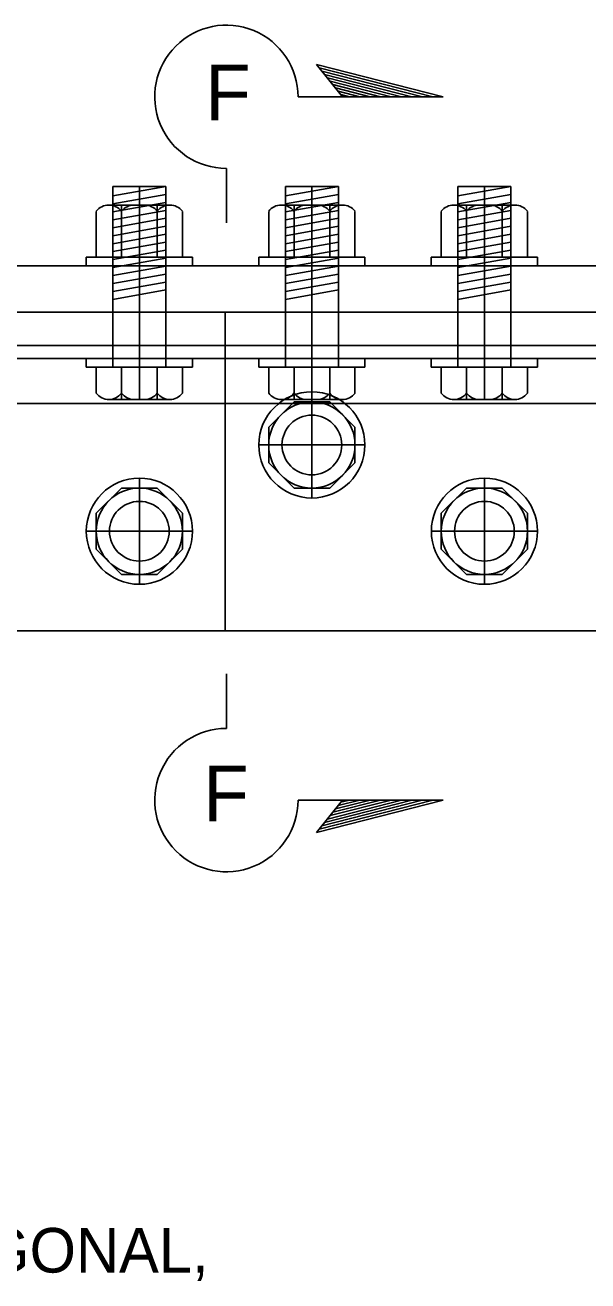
# Model space of a CAD drawing. Extents: x -893 to 867, y -474 to 712.
# Drawn here: x -481.5 to -393.1, y 156.4 to 353.6 of the extents above; entities that cross this region are included whole.
import ezdxf

# ---------------------------------------------------------------- set-up
doc = ezdxf.new("R2010")
doc.units = 0
for name, color, linetype in [('pp_PRESENTATION', 7, 'Continuous'), ('str_Center-Line-A', 7, 'Continuous'), ('str_Misc-Steel-A', 7, 'Continuous'), ('str_Misc-Steel-B', 7, 'Continuous'), ('str_Misc-Steel-D', 7, 'Continuous'), ('str_Misc-Steel-F', 7, 'Continuous'), ('tcd_SIGN-OVERHEAD-anno', 7, 'Continuous')]:
    doc.layers.add(name, color=color, linetype=linetype)

msp = doc.modelspace()

# ---------------------------------------------------------------- linework, layer by layer
at = {"layer": 'pp_PRESENTATION'}
for p, q in [((-415.85, 342.3), (-435.75, 347.37)), ((-431.64, 342.3), (-435.75, 347.37)), ((-417.49, 342.3), (-435.32, 346.85)), ((-419.12, 342.3), (-434.9, 346.32)), ((-420.76, 342.3), (-434.47, 345.8)), ((-422.4, 342.3), (-434.04, 345.27)), ((-424.03, 342.3), (-433.62, 344.75)), ((-425.67, 342.3), (-433.19, 344.22)), ((-427.31, 342.3), (-432.77, 343.69)), ((-428.94, 342.3), (-432.34, 343.17)), ((-438.64, 342.4), (-438.64, 342.4)), ((-438.64, 342.3), (-415.85, 342.3)), ((-430.58, 342.3), (-431.92, 342.64)), ((-449.89, 331.05), (-449.89, 322.49)), ((-449.89, 243.14), (-449.89, 251.7)), ((-438.64, 231.9), (-415.86, 231.9)), ((-438.64, 231.8), (-438.64, 231.8)), ((-415.86, 231.9), (-435.75, 226.82)), ((-431.64, 231.9), (-435.75, 226.82)), ((-417.49, 231.9), (-435.32, 227.35)), ((-419.13, 231.9), (-434.9, 227.87)), ((-420.76, 231.9), (-434.47, 228.4)), ((-422.4, 231.9), (-434.04, 228.92)), ((-424.03, 231.9), (-433.62, 229.45)), ((-425.67, 231.9), (-433.19, 229.98)), ((-427.31, 231.9), (-432.77, 230.5)), ((-428.94, 231.9), (-432.34, 231.03)), ((-430.58, 231.9), (-431.92, 231.55))]:
    msp.add_line(p, q, dxfattribs=at)
for centre, start, end in [((-449.89, 342.3), 0, 270.0005), ((-449.89, 231.89), 89.9995, 360)]:
    msp.add_arc(centre, 11.25, start, end, dxfattribs=at)
at = {"layer": 'str_Center-Line-A'}
msp.add_line((-748.68, 294.14), (-292.02, 294.14), dxfattribs=at)
at = {"layer": 'str_Misc-Steel-A'}
for p, q in [((-440.63, 299.85), (-440.63, 328.22)), ((-440.63, 328.22), (-432.3, 328.22)), ((-432.3, 328.22), (-440.63, 326.74)), ((-436.47, 294.77), (-436.47, 328.22)), ((-432.3, 299.85), (-432.3, 328.22)), ((-431.68, 325.31), (-441.26, 325.31)), ((-432.3, 326.97), (-440.63, 325.49)), ((-432.3, 325.72), (-440.63, 324.24)), ((-439.27, 317.1), (-439.27, 325.31)), ((-433.66, 317.1), (-433.66, 325.31)), ((-443.24, 317.1), (-443.24, 324.31)), ((-432.3, 324.47), (-440.63, 322.99)), ((-429.7, 317.1), (-429.7, 324.31)), ((-432.3, 323.22), (-440.63, 321.74)), ((-432.3, 321.97), (-440.63, 320.49)), ((-432.3, 320.72), (-440.63, 319.24)), ((-432.3, 319.47), (-440.63, 317.99)), ((-432.3, 318.22), (-440.63, 316.74)), ((-444.8, 317.1), (-428.13, 317.1)), ((-444.8, 315.77), (-444.8, 317.1)), ((-444.8, 315.77), (-428.13, 315.77)), ((-429.7, 317.1), (-443.24, 317.1)), ((-432.3, 316.97), (-440.63, 315.49)), ((-432.3, 315.72), (-440.63, 314.24)), ((-428.13, 315.77), (-428.13, 317.1)), ((-432.3, 314.47), (-440.63, 312.99)), ((-432.3, 313.22), (-440.63, 311.74)), ((-432.3, 311.97), (-440.63, 310.49)), ((-582.41, 301.19), (-317.72, 301.19)), ((-444.8, 301.19), (-428.13, 301.19)), ((-444.8, 299.85), (-444.8, 301.19)), ((-444.8, 299.85), (-428.13, 299.85)), ((-429.7, 299.85), (-443.24, 299.85)), ((-443.24, 295.77), (-443.24, 299.85)), ((-439.27, 294.77), (-439.27, 299.85)), ((-433.66, 294.77), (-433.66, 299.85)), ((-429.7, 295.77), (-429.7, 299.85)), ((-428.13, 299.85), (-428.13, 301.19)), ((-431.68, 294.77), (-441.26, 294.77)), ((-463.55, 265.77), (-463.55, 282.44)), ((-409.38, 265.77), (-409.38, 282.44)), ((-470.32, 276.91), (-466.36, 280.87)), ((-466.36, 280.87), (-460.75, 280.87)), ((-463.55, 280.87), (-463.55, 267.33)), ((-460.75, 280.87), (-456.78, 276.91)), ((-416.15, 276.91), (-412.19, 280.87)), ((-412.19, 280.87), (-406.58, 280.87)), ((-409.38, 280.87), (-409.38, 267.33)), ((-406.58, 280.87), (-402.61, 276.91)), ((-470.32, 271.3), (-470.32, 276.91)), ((-456.78, 271.3), (-456.78, 276.91)), ((-416.15, 271.3), (-416.15, 276.91)), ((-402.61, 271.3), (-402.61, 276.91)), ((-471.88, 274.1), (-455.22, 274.1)), ((-470.32, 274.1), (-456.78, 274.1)), ((-417.72, 274.1), (-401.05, 274.1)), ((-416.15, 274.1), (-402.61, 274.1)), ((-466.36, 267.33), (-470.32, 271.3)), ((-460.75, 267.33), (-456.78, 271.3)), ((-412.19, 267.33), (-416.15, 271.3)), ((-406.58, 267.33), (-402.61, 271.3)), ((-466.36, 267.33), (-460.75, 267.33)), ((-412.19, 267.33), (-406.58, 267.33)), ((-582.41, 258.48), (-317.72, 258.48))]:
    msp.add_line(p, q, dxfattribs=at)
for centre, radius in [((-463.55, 274.1), 8.33), ((-409.38, 274.1), 8.33), ((-463.55, 274.1), 6.77), ((-409.38, 274.1), 6.77), ((-463.55, 274.1), 4.69), ((-409.38, 274.1), 4.69)]:
    msp.add_circle(centre, radius, dxfattribs=at)
for centre, start, end in [((-441.26, 322.83), 36.8699, 143.1301), ((-437.29, 322.83), 90, 143.1301), ((-435.65, 322.83), 36.8699, 90), ((-431.68, 322.83), 36.8699, 143.1301), ((-441.26, 297.25), 216.8699, 323.1301), ((-437.29, 297.25), 216.8699, 270), ((-435.65, 297.25), 270, 323.1301), ((-431.68, 297.25), 216.8699, 323.1301)]:
    msp.add_arc(centre, 2.48, start, end, dxfattribs=at)
at = {"layer": 'str_Misc-Steel-B'}
for p, q in [((-582.41, 315.77), (-317.72, 315.77)), ((-450.06, 258.48), (-450.06, 308.48))]:
    msp.add_line(p, q, dxfattribs=at)
at = {"layer": 'str_Misc-Steel-D'}
for p, q in [((-748.68, 308.48), (-292.02, 308.48)), ((-748.68, 303.27), (-292.02, 303.27))]:
    msp.add_line(p, q, dxfattribs=at)
at = {"layer": 'str_Misc-Steel-F'}
for p, q in [((-467.72, 299.85), (-467.72, 328.22)), ((-467.72, 328.22), (-459.38, 328.22)), ((-459.38, 328.22), (-467.72, 326.74)), ((-463.55, 294.77), (-463.55, 328.22)), ((-459.38, 299.85), (-459.38, 328.22)), ((-413.55, 299.85), (-413.55, 328.22)), ((-413.55, 328.22), (-405.22, 328.22)), ((-405.22, 328.22), (-413.55, 326.74)), ((-409.38, 294.77), (-409.38, 328.22)), ((-405.22, 299.85), (-405.22, 328.22)), ((-458.76, 325.31), (-468.34, 325.31)), ((-459.38, 326.97), (-467.72, 325.49)), ((-459.38, 325.72), (-467.72, 324.24)), ((-466.36, 317.1), (-466.36, 325.31)), ((-460.75, 317.1), (-460.75, 325.31)), ((-404.6, 325.31), (-414.17, 325.31)), ((-405.22, 326.97), (-413.55, 325.49)), ((-405.22, 325.72), (-413.55, 324.24)), ((-412.19, 317.1), (-412.19, 325.31)), ((-406.58, 317.1), (-406.58, 325.31)), ((-470.32, 317.1), (-470.32, 324.31)), ((-459.38, 324.47), (-467.72, 322.99)), ((-456.78, 317.1), (-456.78, 324.31)), ((-416.15, 317.1), (-416.15, 324.31)), ((-405.22, 324.47), (-413.55, 322.99)), ((-402.61, 317.1), (-402.61, 324.31)), ((-459.38, 323.22), (-467.72, 321.74)), ((-459.38, 321.97), (-467.72, 320.49)), ((-405.22, 323.22), (-413.55, 321.74)), ((-405.22, 321.97), (-413.55, 320.49)), ((-459.38, 320.72), (-467.72, 319.24)), ((-459.38, 319.47), (-467.72, 317.99)), ((-405.22, 320.72), (-413.55, 319.24)), ((-405.22, 319.47), (-413.55, 317.99)), ((-459.38, 318.22), (-467.72, 316.74)), ((-405.22, 318.22), (-413.55, 316.74)), ((-471.88, 317.1), (-455.22, 317.1)), ((-471.88, 315.77), (-471.88, 317.1)), ((-471.88, 315.77), (-455.22, 315.77)), ((-456.78, 317.1), (-470.32, 317.1)), ((-459.38, 316.97), (-467.72, 315.49)), ((-459.38, 315.72), (-467.72, 314.24)), ((-455.22, 315.77), (-455.22, 317.1)), ((-417.72, 317.1), (-401.05, 317.1)), ((-417.72, 315.77), (-417.72, 317.1)), ((-417.72, 315.77), (-401.05, 315.77)), ((-402.61, 317.1), (-416.15, 317.1)), ((-405.22, 316.97), (-413.55, 315.49)), ((-405.22, 315.72), (-413.55, 314.24)), ((-401.05, 315.77), (-401.05, 317.1)), ((-459.38, 314.47), (-467.72, 312.99)), ((-405.22, 314.47), (-413.55, 312.99)), ((-459.38, 313.22), (-467.72, 311.74)), ((-459.38, 311.97), (-467.72, 310.49)), ((-405.22, 313.22), (-413.55, 311.74)), ((-405.22, 311.97), (-413.55, 310.49)), ((-471.88, 301.19), (-455.22, 301.19)), ((-471.88, 299.85), (-471.88, 301.19)), ((-471.88, 299.85), (-455.22, 299.85)), ((-456.78, 299.85), (-470.32, 299.85)), ((-470.32, 295.77), (-470.32, 299.85)), ((-466.36, 294.77), (-466.36, 299.85)), ((-460.75, 294.77), (-460.75, 299.85)), ((-456.78, 295.77), (-456.78, 299.85)), ((-455.22, 299.85), (-455.22, 301.19)), ((-417.72, 301.19), (-401.05, 301.19)), ((-417.72, 299.85), (-417.72, 301.19)), ((-417.72, 299.85), (-401.05, 299.85)), ((-402.61, 299.85), (-416.15, 299.85)), ((-416.15, 295.77), (-416.15, 299.85)), ((-412.19, 294.77), (-412.19, 299.85)), ((-406.58, 294.77), (-406.58, 299.85)), ((-402.61, 295.77), (-402.61, 299.85)), ((-401.05, 299.85), (-401.05, 301.19)), ((-436.47, 279.31), (-436.47, 295.98)), ((-458.76, 294.77), (-468.34, 294.77)), ((-443.24, 290.45), (-439.27, 294.41)), ((-439.27, 294.41), (-433.66, 294.41)), ((-436.47, 294.41), (-436.47, 280.87)), ((-433.66, 294.41), (-429.7, 290.45)), ((-404.6, 294.77), (-414.17, 294.77)), ((-443.24, 284.84), (-443.24, 290.45)), ((-429.7, 284.84), (-429.7, 290.45)), ((-444.8, 287.64), (-428.13, 287.64)), ((-443.24, 287.64), (-429.7, 287.64)), ((-439.27, 280.87), (-443.24, 284.84)), ((-433.66, 280.87), (-429.7, 284.84)), ((-439.27, 280.87), (-433.66, 280.87))]:
    msp.add_line(p, q, dxfattribs=at)
for radius in [8.33, 6.77, 4.69]:
    msp.add_circle((-436.47, 287.64), radius, dxfattribs=at)
for centre, start, end in [((-468.34, 322.83), 36.8699, 143.1301), ((-464.37, 322.83), 90, 143.1301), ((-462.73, 322.83), 36.8699, 90), ((-458.76, 322.83), 36.8699, 143.1301), ((-414.17, 322.83), 36.8699, 143.1301), ((-410.21, 322.83), 90, 143.1301), ((-408.56, 322.83), 36.8699, 90), ((-404.6, 322.83), 36.8699, 143.1301), ((-468.34, 297.25), 216.8699, 323.1301), ((-464.37, 297.25), 216.8699, 270), ((-462.73, 297.25), 270, 323.1301), ((-458.76, 297.25), 216.8699, 323.1301), ((-414.17, 297.25), 216.8699, 323.1301), ((-410.21, 297.25), 216.8699, 270), ((-408.56, 297.25), 270, 323.1301), ((-404.6, 297.25), 216.8699, 323.1301)]:
    msp.add_arc(centre, 2.48, start, end, dxfattribs=at)

# ---------------------------------------------------------------- texts
at = {"layer": 'pp_PRESENTATION'}
for p in [(-453.22, 338.6), (-453.53, 228.56)]:
    msp.add_text('F', height=8.75, dxfattribs=at).set_placement(p)
at = {"layer": 'tcd_SIGN-OVERHEAD-anno'}
msp.add_text('BOLTED DIAGONAL,', height=7, dxfattribs=at).set_placement((-543.72, 157.72))

doc.saveas('drawing.dxf')
